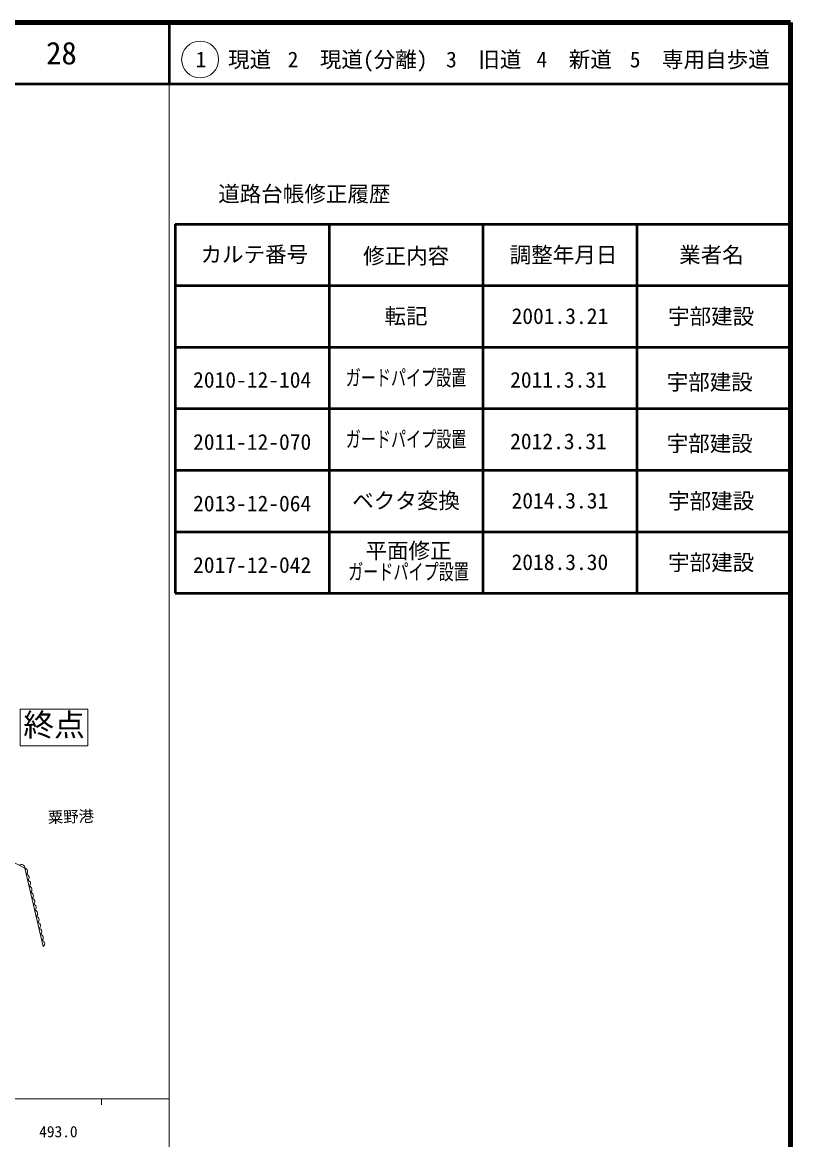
# Model space of a CAD drawing. Units: millimetres, scale not verified. Extents: x 40000 to 680000, y 20000 to 380000.
# Drawn here: x 555143 to 680000, y 198357 to 380000 of the extents above; entities that cross this region are included whole.
import ezdxf
from ezdxf.enums import TextEntityAlignment as Align

# ---------------------------------------------------------------- set-up
doc = ezdxf.new("R2010")
doc.units = ezdxf.units.MM
doc.header["$LTSCALE"] = 1000
for name, color, linetype, lineweight in [('M-BGD', 7, 'Continuous', 13), ('M-STR-HTXT', 7, 'Continuous', 13), ('M-TTL', 2, 'Continuous', 140), ('M-TTL-BAND', 7, 'Continuous', 13), ('M-TTL-FRAM', 2, 'Continuous', 50), ('M-TTL-LINE', 7, 'Continuous', 50)]:
    doc.layers.add(name, color=color, linetype=linetype, lineweight=lineweight)
doc.layers.add('M-BMK-HTXT', color=7, linetype='Continuous')
doc.layers.add('M-TTL-TXT', color=7, linetype='Continuous')
doc.styles.add('ＭＳ ゴシック', font='')
doc.styles.get('ＭＳ ゴシック').set_extended_font_data('MS Gothic')

msp = doc.modelspace()

# ---------------------------------------------------------------- linework, layer by layer
at = {"layer": 'M-BGD'}
msp.add_lwpolyline([(558537, 229763), (555538, 242473), (545553, 247721)], dxfattribs=at)
for centre, radius, start, end in [((554991, 242534), 550, 353.63562, 130.91179), ((555473, 241942), 535, 303.53722, 83.0123), ((555704, 240964), 535, 303.53722, 83.0123), ((555934, 239986), 535, 303.53722, 83.0123), ((556165, 239009), 535, 303.53722, 83.0123), ((556396, 238031), 535, 303.53722, 83.0123), ((556626, 237053), 535, 303.53722, 83.0123), ((556857, 236075), 535, 303.53722, 83.0123), ((557088, 235098), 535, 303.53722, 83.0123), ((557318, 234120), 535, 303.53722, 83.0123), ((557549, 233142), 535, 303.53722, 83.0123), ((557780, 232164), 535, 303.53722, 83.0123), ((558010, 231187), 535, 303.53722, 83.0123), ((558241, 230209), 535, 303.53722, 83.0123)]:
    msp.add_arc(centre, radius, start, end, dxfattribs=at)
at = {"layer": 'M-STR-HTXT'}
msp.add_lwpolyline([(554805, 262358), (565805, 262358), (565805, 268358), (554805, 268358)], close=True, dxfattribs=at)
at = {"layer": 'M-TTL'}
for p, q in [((680000, 380000), (40000, 380000)), ((680000, 20000), (680000, 380000))]:
    msp.add_line(p, q, dxfattribs=at)
at = {"layer": 'M-TTL-BAND'}
for p, q in [((579000, 20000), (579000, 370000)), ((40000, 205000), (579000, 205000)), ((568000, 205000), (568000, 204000))]:
    msp.add_line(p, q, dxfattribs=at)
at = {"layer": 'M-TTL-FRAM'}
for p, q in [((580000, 347197), (580000, 287197)), ((580000, 347197), (680000, 347197)), ((580000, 287197), (680000, 287197))]:
    msp.add_line(p, q, dxfattribs=at)
at = {"layer": 'M-TTL-LINE'}
for p, q in [((579000, 380000), (579000, 370000)), ((40000, 370000), (680000, 370000)), ((605000, 347197), (605000, 287197)), ((630000, 347197), (630000, 287197)), ((655000, 347197), (655000, 287197)), ((580000, 337197), (680000, 337197)), ((580000, 327197), (680000, 327197)), ((580000, 317197), (680000, 317197)), ((580000, 307197), (680000, 307197)), ((580000, 297197), (680000, 297197))]:
    msp.add_line(p, q, dxfattribs=at)
at = {"layer": 'M-TTL-LINE', "lineweight": 13}
msp.add_circle((584031, 373958), 3000, dxfattribs=at)

# ---------------------------------------------------------------- texts
at = {"layer": 'M-BMK-HTXT', "style": 'ＭＳ ゴシック'}
msp.add_text('粟野港', height=1833, rotation=1.843, dxfattribs=at).set_placement((563081, 249408), align=Align.BOTTOM_CENTER)
at = {"layer": 'M-STR-HTXT', "style": 'ＭＳ ゴシック'}
msp.add_text('終点', height=3666, dxfattribs=at).set_placement((560305, 262858), align=Align.BOTTOM_CENTER)
at = {"layer": 'M-TTL-BAND', "style": 'ＭＳ ゴシック'}
msp.add_text('493.0', height=1833, dxfattribs=at).set_placement((561000, 198195), align=Align.BOTTOM_CENTER)
at = {"layer": 'M-TTL-TXT', "style": 'ＭＳ ゴシック'}
for s, height, p in [('28', 3666, (561497, 375000)), ('1\u3000現道', 2566, (589448, 373958)), ('2\u3000現道(分離)', 2566, (609619, 373958)), ('3\u3000旧道', 2566, (630121, 373958)), ('4\u3000新道', 2566, (644824, 373958)), ('5\u3000専用自歩道', 2566, (665228, 373958)), ('道路台帳修正履歴', 2566, (600968, 352113)), ('カルテ番号', 2566, (592839, 342277)), ('修正内容', 2566, (617509, 342023)), ('調整年月日', 2566, (643089, 342197)), ('業者名', 2566, (667134, 342197)), ('転記', 2566, (617500, 332245)), ('2001.3.21', 2566, (642500, 332245)), ('宇部建設', 2566, (667077, 332189)), ('宇部建設', 2566, (666845, 321526)), ('宇部建設', 2566, (666845, 311526)), ('ベクタ変換', 2566, (617500, 302245)), ('2014.3.31', 2566, (642500, 302245)), ('宇部建設', 2566, (667077, 302189)), ('平面修正', 2566, (617900, 294110)), ('2018.3.30', 2566, (642500, 292245)), ('宇部建設', 2566, (667077, 292189))]:
    msp.add_text(s, height=height, dxfattribs=at).set_placement(p, align=Align.MIDDLE_CENTER)
at = {"layer": 'M-TTL-TXT', "style": 'ＭＳ ゴシック', "width": 0.7}
for p in [(617500, 320181), (617500, 310181), (617900, 288631)]:
    msp.add_text('ガードパイプ設置', height=2566, dxfattribs=at).set_placement(p, align=Align.BOTTOM_CENTER)
at = {"layer": 'M-TTL-TXT', "style": 'ＭＳ ゴシック'}
for s, p in [('2010-12-104', (592489, 319833)), ('2011.3.31', (642268, 319833)), ('2011-12-070', (592489, 309735)), ('2012.3.31', (642268, 309833)), ('2013-12-064', (592489, 299735)), ('2017-12-042', (592489, 289735))]:
    msp.add_text(s, height=2566, dxfattribs=at).set_placement(p, align=Align.BOTTOM_CENTER)

doc.saveas('drawing.dxf')
